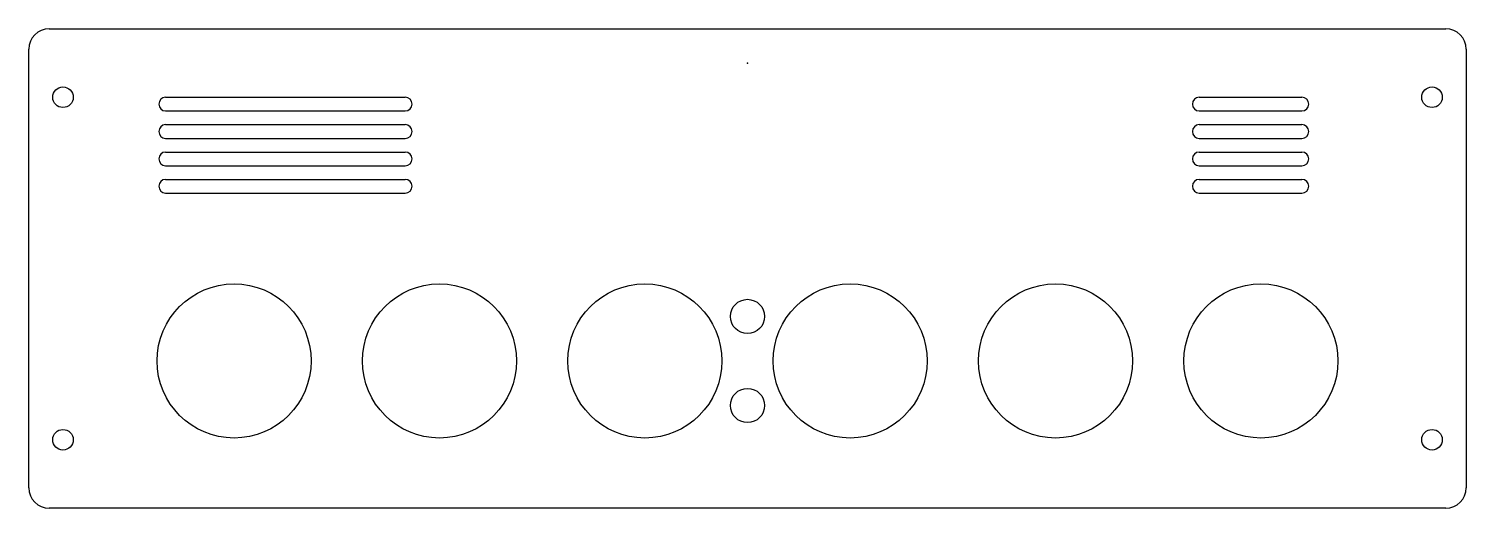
# Model space of a CAD drawing. Header units: millimetres. Extents: x -30 to 180, y -22 to 48.
import ezdxf

# ---------------------------------------------------------------- set-up
doc = ezdxf.new("R2010")
doc.units = ezdxf.units.MM
doc.header["$PDSIZE"] = -1

# ---------------------------------------------------------------- blocks, each defined once
blk = doc.blocks.new('*U1')
at = {"color": 7, "linetype": 'Continuous'}
for p, q in [((-17.5, 1), (17.5, 1)), ((-17.5, 1), (17.5, 1)), ((-17.5, -1), (17.5, -1))]:
    blk.add_line(p, q, dxfattribs=at)
for centre, start, end in [((-17.5, 0), 90, 270), ((17.5, 0), 270, 90)]:
    blk.add_arc(centre, 1, start, end)
blk = doc.blocks.new('*U2')
at = {"color": 0, "linetype": 'ByBlock', "lineweight": -2}
for p in [(0, 0), (0, -4), (0, -8), (0, -12)]:
    blk.add_blockref('*U1', p, dxfattribs=at)
blk = doc.blocks.new('*U3')
at = {"color": 7, "linetype": 'Continuous'}
for p, q in [((-7.5, 1), (7.5, 1)), ((-7.5, -1), (7.5, -1))]:
    blk.add_line(p, q, dxfattribs=at)
for centre, start, end in [((-7.5, 0), 90, 270), ((7.5, 0), 270, 90)]:
    blk.add_arc(centre, 1, start, end)
blk = doc.blocks.new('*U4')
at = {"color": 0, "linetype": 'ByBlock', "lineweight": -2}
for p in [(0, 0), (0, -4), (0, -8), (0, -12)]:
    blk.add_blockref('*U3', p, dxfattribs=at)

msp = doc.modelspace()

# ---------------------------------------------------------------- linework, layer by layer
for p, q in [((-27, 48.5), (177, 48.5)), ((-30, -18.5), (-30, 45.5)), ((180, 45.5), (180, -18.5)), ((177, -21.5), (-27, -21.5))]:
    msp.add_line(p, q)
at = {"color": 7, "linetype": 'Continuous'}
for centre, radius in [((-25, 38.5), 1.5), ((175, 38.5), 1.5), ((0, 0), 11.25), ((30, 0), 11.25), ((60, 0), 11.25), ((90, 0), 11.25), ((120, 0), 11.25), ((150, 0), 11.25), ((75, 6.5), 2.5), ((75, -6.5), 2.5), ((-25, -11.5), 1.5), ((175, -11.5), 1.5)]:
    msp.add_circle(centre, radius, dxfattribs=at)
for centre, start, end in [((-27, 45.5), 90, 180), ((177, 45.5), 0, 90), ((-27, -18.5), 180, 270), ((177, -18.5), 270, 0)]:
    msp.add_arc(centre, 3, start, end)
msp.add_point((75, 43.5), dxfattribs=at)

# ---------------------------------------------------------------- block references
for name, p in [('*U2', (7.5, 37.5)), ('*U4', (148.5, 37.5))]:
    msp.add_blockref(name, p)

doc.saveas('drawing.dxf')
